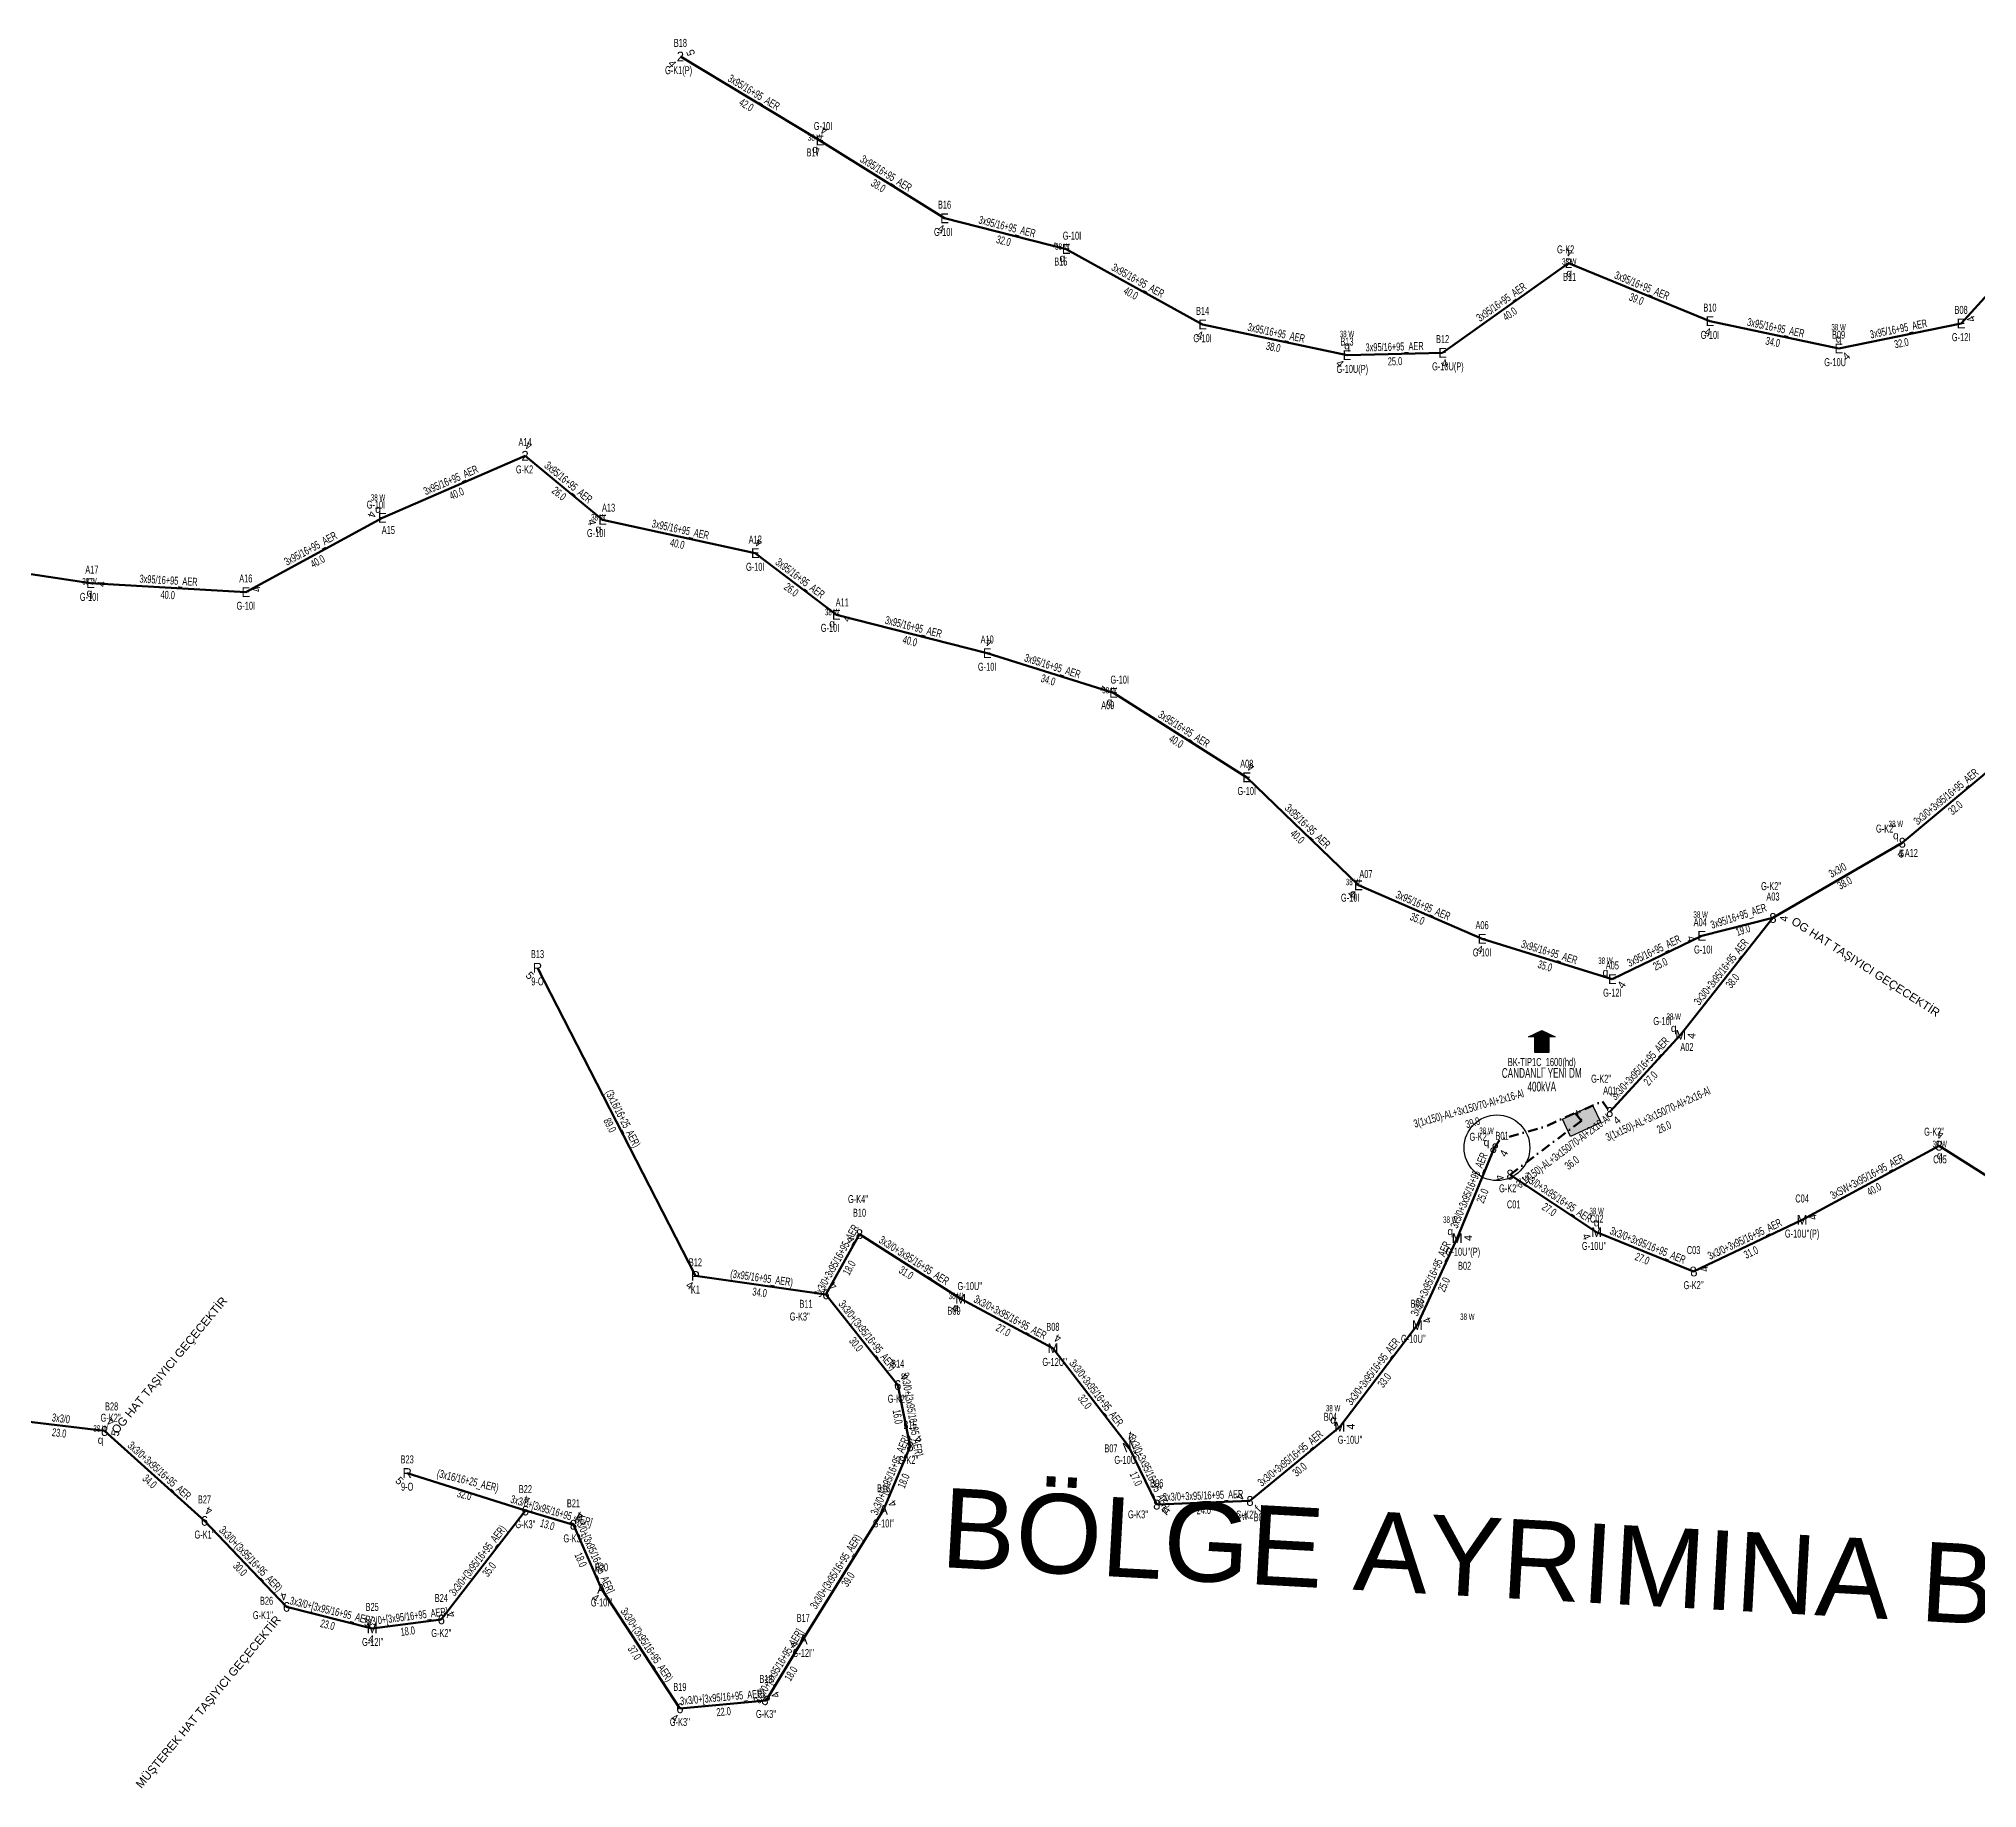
# Model space of a CAD drawing. Header units: millimetres. Extents: x 431745 to 436691, y 4033035 to 4040054.
# Drawn here: x 434290.9 to 434788.3, y 4034983 to 4035431.9 of the extents above; entities that cross this region are included whole.
import ezdxf
from ezdxf.enums import TextEntityAlignment as Align

# ---------------------------------------------------------------- set-up
doc = ezdxf.new("R2010")
doc.units = ezdxf.units.MM
doc.linetypes.add('DASHDOT', pattern=[5, 2.5, -1.25, 0, -1.25])
for name, color, linetype, lineweight in [('DIREK_AG_MEVCUT', 120, 'Continuous', 25), ('DIREK_AG_YENI', 108, 'Continuous', 25), ('DIREK_OG_MEVCUT', 16, 'Continuous', 25), ('DIREK_OG_YENI', 10, 'Continuous', 25), ('HAT_AG_HAVAI_MEVCUT', 126, 'Continuous', 50), ('HAT_AG_HAVAI_YENI', 3, 'Continuous', 50), ('HAT_OG_HAVAI_YENI', 1, 'Continuous', 70), ('HAT_OG_YERALTI_YENI', 1, 'DASHDOT', 70), ('KULLANICI', 1, 'Continuous', 25), ('TRAFO_TADILAT_BYSK', 5, 'Continuous', 30), ('TRAFO_YENI', 5, 'Continuous', 30)]:
    doc.layers.add(name, color=color, linetype=linetype, lineweight=lineweight)
doc.layers.add('LAMBA_GUCU', color=4, linetype='Continuous')
doc.styles.add('Direk', font='B_CAD')
doc.styles.get("Standard").update_dxf_attribs({"font": 'Arial'})

# ---------------------------------------------------------------- blocks, each defined once
blk = doc.blocks.new('YENI_BINA_KARE')
blk.add_hatch(color=5).paths.add_polyline_path([(-2.25, -2.25), (2.25, -2.25), (2.25, 2.25), (-2.25, 2.25)])
at = {"layer": 'TRAFO_TADILAT_BYSK', "linetype": 'Continuous'}
for p, q in [((0, 1.8), (0, 2.7)), ((-2.25, -2.25), (-2.25, 2.25)), ((-2.25, 2.25), (2.25, 2.25)), ((2.25, 2.25), (2.25, -2.25)), ((2.25, -2.25), (-2.25, -2.25))]:
    blk.add_line(p, q, dxfattribs=at)
blk = doc.blocks.new('YENI_BETKOSK')
at = {"layer": 'TRAFO_YENI', "linetype": 'Continuous'}
for p, q in [((-3.4, 2), (0, 3.6)), ((-1.8, 2), (-3.4, 2)), ((-1.8, -2), (-1.8, 2)), ((0, 3.6), (3.4, 2)), ((3.4, 2), (1.8, 2)), ((1.8, 2), (1.8, -2)), ((1.8, -2), (-1.8, -2))]:
    blk.add_line(p, q, dxfattribs=at)
for points in [[(-3.4, 2), (-1.8, 2), (-1.8, 2.752941)], [(-1.8, 2.752941), (0, -2), (0, 3.6)], [(-1.8, -2), (-1.8, 2.752941), (0, -2)], [(0, -2), (0, 3.6), (1.8, -2)], [(0, 3.6), (1.8, -2), (1.8, 2.752941)], [(1.8, 2), (1.8, 2.752941), (3.4, 2)]]:
    blk.add_solid(points, dxfattribs=at)

msp = doc.modelspace()

# ---------------------------------------------------------------- linework, layer by layer
at = {"layer": 'HAT_AG_HAVAI_MEVCUT'}
for p, q in [((434459.406576, 4035114.438681), (434418.9, 4035193.51)), ((434492.902145, 4035109.703385), (434459.406576, 4035114.438681)), ((434385.46, 4035063.87), (434415.797512, 4035054.242362))]:
    msp.add_line(p, q, dxfattribs=at)
at = {"layer": 'HAT_AG_HAVAI_YENI'}
for p, q in [((434491.358, 4035405.744), (434455.555, 4035427.303)), ((434523.323, 4035385.789), (434491.358, 4035405.744)), ((434554.536418, 4035377.916392), (434523.323, 4035385.789)), ((434806.266, 4035383.17), (434784.116, 4035358.805)), ((434589.525208, 4035358.533544), (434554.536418, 4035377.916392)), ((434683.405, 4035374.261), (434651.097, 4035351.307)), ((434719.677, 4035359.381), (434683.405, 4035374.261)), ((434626.573, 4035350.666), (434589.525208, 4035358.533544)), ((434719.677, 4035359.381), (434752.742, 4035352.421)), ((434784.116, 4035358.805), (434752.742, 4035352.421)), ((434651.097, 4035351.307), (434626.573, 4035350.666)), ((434415.703, 4035324.866), (434379.089809, 4035308.967714)), ((434435.592509, 4035308.399241), (434415.703, 4035324.866)), ((434379.089809, 4035308.967714), (434344.064873, 4035289.892974)), ((434474.755641, 4035299.880006), (434435.592509, 4035308.399241)), ((434304.220424, 4035292.200204), (434264.588153, 4035298.075078)), ((434495.562051, 4035284.087398), (434474.755641, 4035299.880006)), ((434344.064873, 4035289.892974), (434304.220424, 4035292.200204)), ((434534.26175, 4035274.228039), (434495.562051, 4035284.087398)), ((434566.677678, 4035264.045767), (434534.26175, 4035274.228039)), ((434600.853719, 4035242.354075), (434566.677678, 4035264.045767)), ((434629.498132, 4035214.655469), (434600.853719, 4035242.354075)), ((434661.221344, 4035200.942631), (434629.498132, 4035214.655469)), ((434735.849, 4035206.281), (434717.577, 4035201.721)), ((434717.577, 4035201.721), (434694.641, 4035190.606)), ((434661.221344, 4035200.942631), (434694.641, 4035190.606))]:
    msp.add_line(p, q, dxfattribs=at)
at = {"layer": 'HAT_OG_HAVAI_YENI'}
for p, q in [((434793.84, 4035246.349), (434769.039, 4035225.591)), ((434769.039, 4035225.591), (434735.849, 4035206.281)), ((434735.849, 4035206.281), (434712.162125, 4035176.282022)), ((434712.162125, 4035176.282022), (434693.968, 4035156.498)), ((434664.343, 4035147.212), (434654.834, 4035124.15)), ((434743.32899, 4035128.808301), (434778.464, 4035147.838)), ((434778.464, 4035147.838), (434812.466, 4035126.286)), ((434690.588, 4035125.651), (434668.416, 4035140.419)), ((434715.481, 4035115.573), (434743.32899, 4035128.808301)), ((434492.902145, 4035109.703385), (434501.5116, 4035125.1558)), ((434527.473452, 4035108.542635), (434501.5116, 4035125.1558)), ((434644.594, 4035101.811), (434654.834, 4035124.15)), ((434690.588, 4035125.651), (434715.481, 4035115.573)), ((434511.316772, 4035086.424448), (434492.902145, 4035109.703385)), ((434527.473452, 4035108.542635), (434551.113486, 4035095.876381)), ((434644.594, 4035101.811), (434624.729, 4035075.756)), ((434570.507, 4035070.744), (434551.113486, 4035095.876381)), ((434514.488, 4035070.702), (434511.316772, 4035086.424448)), ((434307.841, 4035074.653), (434285.000285, 4035077.397989)), ((434333.467769, 4035051.582232), (434307.841, 4035074.653)), ((434624.729, 4035075.756), (434601.686, 4035056.705)), ((434507.671474, 4035054.448457), (434514.488, 4035070.702)), ((434570.507, 4035070.744), (434577.768, 4035055.761)), ((434394.222813, 4035026.310228), (434415.797512, 4035054.242362)), ((434428.121789, 4035050.596118), (434415.797512, 4035054.242362)), ((434487.07985, 4035021.199421), (434507.671474, 4035054.448457)), ((434577.768, 4035055.761), (434601.686, 4035056.705)), ((434333.467769, 4035051.582232), (434354.504563, 4035029.52018)), ((434435.304069, 4035034.157253), (434428.121789, 4035050.596118)), ((434435.304069, 4035034.157253), (434455.426131, 4035003.489709)), ((434354.504563, 4035029.52018), (434376.485, 4035024.02)), ((434376.485, 4035024.02), (434394.222813, 4035026.310228)), ((434477.521, 4035005.544), (434487.07985, 4035021.199421)), ((434455.426131, 4035003.489709), (434477.521, 4035005.544))]:
    msp.add_line(p, q, dxfattribs=at)
at = {"layer": 'HAT_OG_YERALTI_YENI', "flags": 128}
for points in [[(434686.740697, 4035154.226694), (434685.153662, 4035156.089397), (434692.061815, 4035159.285224), (434693.968, 4035156.498)], [(434664.343, 4035147.212), (434665.82625, 4035149.437655), (434677.282807, 4035152.668992), (434683.787446, 4035155.690501), (434685.382132, 4035156.361948), (434686.740697, 4035154.226694)], [(434668.416, 4035140.419), (434686.740697, 4035154.226694)]]:
    msp.add_lwpolyline(points, dxfattribs=at)
at = {"layer": 'KULLANICI'}
msp.add_circle((434665.048069, 4035147.323806), 8.428432, dxfattribs=at)

# ---------------------------------------------------------------- block references
at = {"layer": 'TRAFO_YENI'}
msp.add_blockref('YENI_BETKOSK', (434676.537779, 4035173.768373), dxfattribs=at)
at = {"layer": 'TRAFO_YENI', "xscale": 1.895416999999999, "yscale": 1.094883999999999, "rotation": 25.305569}
msp.add_blockref('YENI_BINA_KARE', (434686.740697, 4035154.226694), dxfattribs=at)

# ---------------------------------------------------------------- texts
at = {"layer": 'DIREK_AG_MEVCUT', "linetype": 'ByBlock', "width": 0.53}
for s, p in [('B13', (434418.9, 4035197.01)), ('9-O', (434418.9, 4035190.01)), ('B23', (434385.46, 4035067.37)), ('9-O', (434385.46, 4035060.37))]:
    msp.add_text(s, height=2.05, dxfattribs=at).set_placement(p, align=Align.MIDDLE_CENTER)
at = {"layer": 'DIREK_AG_MEVCUT', "color": 32, "style": 'Direk'}
for s, rotation, p in [('5', 315.000001, (434416.920101, 4035191.530101)), ('4', 328.562556, (434457.946188, 4035112.049692)), ('5', 315.000001, (434383.480101, 4035061.890101))]:
    msp.add_text(s, height=2, rotation=rotation, dxfattribs=at).set_placement(p, align=Align.MIDDLE_CENTER)
at = {"layer": 'DIREK_AG_MEVCUT', "linetype": 'ByBlock', "style": 'Direk'}
for p in [(434418.9, 4035193.51), (434385.46, 4035063.87)]:
    msp.add_text('R', height=2.5, dxfattribs=at).set_placement(p, align=Align.MIDDLE_CENTER)
at = {"layer": 'DIREK_AG_MEVCUT', "width": 0.53}
for s, p in [('B12', (434459.406576, 4035117.938681)), ('K1', (434459.406576, 4035110.938681))]:
    msp.add_text(s, height=2.05, dxfattribs=at).set_placement(p, align=Align.MIDDLE_CENTER)
at = {"layer": 'DIREK_AG_MEVCUT', "style": 'Direk'}
msp.add_text('P', height=2.5, dxfattribs=at).set_placement((434459.406576, 4035114.438681), align=Align.MIDDLE_CENTER)
at = {"layer": 'DIREK_AG_YENI', "width": 0.53}
for s, p in [('B18', (434455.555, 4035430.803)), ('G-K1(P)', (434455.091029, 4035423.803)), ('G-10I', (434492.151664, 4035409.473586)), ('B17', (434489.614527, 4035402.709152)), ('B16', (434523.323, 4035389.289)), ('G-10I', (434522.98579, 4035382.289)), ('G-10I', (434556.008896, 4035381.332619)), ('B15', (434553.151042, 4035374.702246)), ('G-K2', (434682.665046, 4035377.819913)), ('B11', (434683.675602, 4035370.771476)), ('B14', (434589.525208, 4035362.033544)), ('B10', (434719.677, 4035362.881)), ('B08', (434784.116, 4035362.305)), ('G-10I', (434589.525208, 4035355.033544)), ('B12', (434651.097, 4035354.807)), ('G-10I', (434719.677, 4035355.881)), ('B09', (434752.674111, 4035355.920342)), ('G-12I', (434784.116, 4035355.305)), ('B13', (434626.562161, 4035354.165983)), ('G-10U(P)', (434627.93277, 4035347.164295)), ('G-10U(P)', (434652.445925, 4035347.807)), ('G-10U', (434751.798779, 4035348.890466)), ('A14', (434415.703, 4035328.366)), ('G-K2', (434415.576239, 4035321.366)), ('G-10I', (434377.447302, 4035312.332081)), ('A13', (434437.123898, 4035311.546438)), ('A15', (434380.625313, 4035305.822523)), ('G-10I', (434433.95469, 4035305.033317)), ('A12', (434474.755641, 4035303.380006)), ('A17', (434304.578554, 4035295.681833)), ('G-10I', (434474.755641, 4035296.380006)), ('A16', (434344.064873, 4035293.392974)), ('G-10I', (434303.856474, 4035288.661987)), ('G-10I', (434344.064873, 4035286.392974)), ('A11', (434497.0824, 4035287.239943)), ('G-10I', (434493.9368, 4035280.717334)), ('A10', (434534.26175, 4035277.728039)), ('G-10I', (434534.26175, 4035270.728039)), ('G-10I', (434568.255115, 4035267.431101)), ('A09', (434565.199414, 4035260.87327)), ('A08', (434600.853719, 4035245.854075)), ('G-10I', (434600.853719, 4035238.854075)), ('A07', (434631.433784, 4035217.571502)), ('G-10I', (434627.392441, 4035211.483274)), ('A04', (434717.182446, 4035205.19869)), ('A06', (434661.221344, 4035204.442631)), ('G-10I', (434661.221344, 4035197.442631)), ('G-10I', (434717.978619, 4035198.181038)), ('A05', (434694.641, 4035194.106)), ('G-12I', (434694.641, 4035187.106))]:
    msp.add_text(s, height=2.05, dxfattribs=at).set_placement(p, align=Align.MIDDLE_CENTER)
at = {"layer": 'DIREK_AG_YENI', "color": 32, "style": 'Direk'}
for s, rotation, p in [('4', 311.224358, (434453.449023, 4035425.457774)), ('5', 110.61218, (434458.175757, 4035428.288714)), ('4', 518.005488, (434492.40665, 4035408.340215)), ('4', 341.260609, (434522.42346, 4035383.137429)), ('4', 251.263472, (434551.884802, 4035378.815799)), ('4', 534.720133, (434683.662658, 4035377.04912)), ('4', 473.863157, (434786.67664, 4035359.93775)), ('4', 345.507365, (434588.824492, 4035355.822641)), ('4', 348.847453, (434719.135419, 4035356.633876)), ('4', 403.271848, (434754.66129, 4035350.382293)), ('4', 319.616339, (434624.758872, 4035348.533175)), ('4', 371.287131, (434651.645032, 4035348.561156)), ('4', 520.189123, (434416.651966, 4035327.500286)), ('4', 252.297433, (434376.422395, 4035309.819126)), ('4', 282.215617, (434432.855906, 4035307.806786)), ('4', 521.400277, (434475.648715, 4035302.533762)), ('4', 445.406499, (434307.011431, 4035291.975963)), ('4', 464.286458, (434346.778281, 4035290.58393)), ('4', 429.980426, (434498.192863, 4035283.128843)), ('4', 531.280904, (434534.686203, 4035276.995681)), ('4', 248.789033, (434564.067365, 4035265.058816)), ('4', 517.980856, (434601.903485, 4035244.949839)), ('4', 321.192829, (434627.743368, 4035212.473542)), ('4', 286.16398, (434714.887687, 4035200.941515)), ('4', 348.311429, (434660.654087, 4035198.200694)), ('4', 417.927631, (434697.013659, 4035189.119228))]:
    msp.add_text(s, height=2, rotation=rotation, dxfattribs=at).set_placement(p, align=Align.MIDDLE_CENTER)
at = {"layer": 'DIREK_AG_YENI', "style": 'Direk'}
for s, p in [('2', (434455.555, 4035427.303)), ('E', (434491.358, 4035405.744)), ('E', (434523.323, 4035385.789)), ('E', (434554.536418, 4035377.916392)), ('2', (434683.405, 4035374.261)), ('E', (434719.677, 4035359.381)), ('E', (434589.525208, 4035358.533544)), ('E', (434784.116, 4035358.805)), ('E', (434626.573, 4035350.666)), ('E', (434651.097, 4035351.307)), ('E', (434752.742, 4035352.421)), ('2', (434415.703, 4035324.866)), ('E', (434379.089809, 4035308.967714)), ('E', (434435.592509, 4035308.399241)), ('E', (434474.755641, 4035299.880006)), ('E', (434304.220424, 4035292.200204)), ('E', (434344.064873, 4035289.892974)), ('E', (434495.562051, 4035284.087398)), ('E', (434534.26175, 4035274.228039)), ('E', (434566.677678, 4035264.045767)), ('E', (434600.853719, 4035242.354075)), ('E', (434629.498132, 4035214.655469)), ('E', (434661.221344, 4035200.942631)), ('E', (434717.577, 4035201.721)), ('E', (434694.641, 4035190.606))]:
    msp.add_text(s, height=2.5, dxfattribs=at).set_placement(p, align=Align.MIDDLE_CENTER)
at = {"layer": 'DIREK_AG_YENI', "color": 4, "style": 'Direk'}
for p in [(434490.112662, 4035403.576251), (434553.546863, 4035375.620573), (434683.598287, 4035371.768483), (434752.693508, 4035354.92053), (434626.565258, 4035353.165988), (434377.99302, 4035311.214279), (434434.49866, 4035306.151243), (434303.964618, 4035289.713325), (434494.476087, 4035281.83558), (434565.621775, 4035261.779698), (434628.115523, 4035212.572588), (434692.873233, 4035192.373767)]:
    msp.add_text('q', height=2, dxfattribs=at).set_placement(p, align=Align.MIDDLE_CENTER)
at = {"layer": 'DIREK_OG_MEVCUT', "color": 32, "style": 'Direk'}
for rotation, p in [(499.610363, (434494.716495, 4035111.836021)), (500.701799, (434513.09017, 4035088.591256)), (531.759346, (434416.19884, 4035057.013452)), (516.818638, (434334.569969, 4035054.15617)), (483.623727, (434510.003011, 4035055.998919)), (554.794297, (434353.789584, 4035032.227356)), (326.800465, (434433.770911, 4035031.814301)), (476.158804, (434396.736025, 4035027.544638)), (299.296348, (434484.637969, 4035019.829305)), (331.635151, (434454.095895, 4035001.025877))]:
    msp.add_text('4', height=2, rotation=rotation, dxfattribs=at).set_placement(p, align=Align.MIDDLE_CENTER)
at = {"layer": 'DIREK_OG_MEVCUT', "width": 0.53}
for s, p in [('B11', (434487.770128, 4035107.286977)), ("G-K3''", (434486.186847, 4035104.019548)), ('B14', (434511.316772, 4035091.924448)), ("G-K2''", (434511.316772, 4035082.924448)), ('B27', (434333.467769, 4035057.082232)), ('B22', (434415.797512, 4035059.742362)), ('B16', (434507.671474, 4035059.948457)), ("G-10I''", (434507.671474, 4035050.948457)), ("G-K1''", (434333.467769, 4035048.082232)), ("G-K3''", (434415.797512, 4035050.742362)), ('B20', (434435.304069, 4035039.657253)), ('B26', (434349.384917, 4035031.105821)), ('B24', (434394.222813, 4035031.810228)), ("G-K1''", (434348.448808, 4035027.400536)), ("G-10I''", (434435.304069, 4035030.657253)), ('B17', (434487.07985, 4035026.699421)), ("G-K2''", (434394.222813, 4035022.810228)), ("G-12I''", (434487.07985, 4035017.699421)), ('B19', (434455.426131, 4035008.989709)), ("G-K3''", (434455.426131, 4034999.989709))]:
    msp.add_text(s, height=2.05, dxfattribs=at).set_placement(p, align=Align.MIDDLE_CENTER)
at = {"layer": 'DIREK_OG_MEVCUT', "style": 'Direk'}
for s, p in [('6', (434492.902145, 4035109.703385)), ('6', (434511.316772, 4035086.424448)), ('6', (434333.467769, 4035051.582232)), ('6', (434415.797512, 4035054.242362)), ('A', (434507.671474, 4035054.448457)), ('A', (434435.304069, 4035034.157253)), ('6', (434354.504563, 4035029.52018)), ('6', (434394.222813, 4035026.310228)), ('A', (434487.07985, 4035021.199421)), ('6', (434455.426131, 4035003.489709))]:
    msp.add_text(s, height=2.5, dxfattribs=at).set_placement(p, align=Align.MIDDLE_CENTER)
at = {"layer": 'DIREK_OG_YENI', "width": 0.53}
for s, p in [("G-K2''", (434764.858969, 4035229.210076)), ('A12', (434771.344436, 4035222.957567)), ("G-K2''", (434735.371616, 4035214.447234)), ('A03', (434735.849, 4035211.781)), ("G-10I''", (434707.886356, 4035179.833483)), ('A02', (434713.767055, 4035173.171684)), ("G-K2''", (434691.761885, 4035165.038846)), ('A01', (434693.968, 4035161.998)), ('B01', (434666.350204, 4035150.392621)), ("G-K2''", (434777.202916, 4035151.440357)), ("G-K2''", (434660.579232, 4035150.1398)), ('C05', (434778.705705, 4035144.346356)), ("G-K2''", (434668.156203, 4035136.919)), ("G-K4''", (434501.129429, 4035134.158266)), ('B10', (434501.5116, 4035130.6558)), ('C01', (434669.350377, 4035132.795051)), ('C04', (434743.32899, 4035134.308301)), ('C02', (434690.626728, 4035129.150786)), ("G-10U''(P)", (434656.309686, 4035120.65)), ("G-10U''", (434690.001331, 4035122.133433)), ('C03', (434715.481, 4035121.073)), ("G-10U''(P)", (434743.32899, 4035125.308301)), ('B02', (434656.743426, 4035117.047786)), ("G-10U''", (434529.801047, 4035111.841422)), ("G-K2''", (434715.481, 4035112.073)), ('B03', (434644.594, 4035107.311)), ('B09', (434525.751887, 4035105.495306)), ('B08', (434551.113486, 4035101.376381)), ("G-10U''", (434643.582285, 4035098.311)), ("G-12U''", (434551.577457, 4035092.376381)), ('B28', (434309.635395, 4035080.959507)), ("G-K2''", (434309.388605, 4035078.060839)), ('B15', (434514.488, 4035076.202)), ('B04', (434622.316795, 4035078.291994)), ("G-10U''", (434627.356793, 4035072.417502)), ("G-K2''", (434514.024029, 4035067.202)), ('B07', (434566.016669, 4035070.199307)), ("G-10U''", (434570.043029, 4035067.244)), ('B06', (434577.768, 4035061.261)), ('B21', (434428.121789, 4035056.096118)), ("G-K3''", (434572.958118, 4035053.261714)), ("G-K2''", (434600.674285, 4035053.205)), ('B05', (434604.290723, 4035052.500305)), ("G-K3''", (434428.121789, 4035047.096118)), ('B25', (434376.485, 4035029.52)), ("G-12I''", (434376.611761, 4035020.52)), ('B18', (434477.521, 4035011.044)), ("G-K3''", (434477.521, 4035002.044))]:
    msp.add_text(s, height=2.05, dxfattribs=at).set_placement(p, align=Align.MIDDLE_CENTER)
at = {"layer": 'DIREK_OG_YENI', "color": 4, "style": 'Direk'}
for p in [(434767.39226, 4035227.472023), (434710.394358, 4035178.049789), (434662.369727, 4035148.74699), (434778.636646, 4035145.343968), (434690.615663, 4035128.150847), (434653.066233, 4035125.917767), (434526.243762, 4035106.365972), (434623.005996, 4035077.567424), (434306.807275, 4035072.376729)]:
    msp.add_text('q', height=2, dxfattribs=at).set_placement(p, align=Align.MIDDLE_CENTER)
at = {"layer": 'DIREK_OG_YENI', "style": 'Direk'}
for s, p in [('8', (434769.039, 4035225.591)), ('8', (434735.849, 4035206.281)), ('M', (434712.162125, 4035176.282022)), ('8', (434693.968, 4035156.498)), ('8', (434778.464, 4035147.838)), ('8', (434668.416, 4035140.419)), ('M', (434690.588, 4035125.651)), ('M', (434743.32899, 4035128.808301)), ('8', (434501.5116, 4035125.1558)), ('M', (434654.834, 4035124.15)), ('M', (434527.473452, 4035108.542635)), ('M', (434644.594, 4035101.811)), ('M', (434551.113486, 4035095.876381)), ('M', (434624.729, 4035075.756)), ('8', (434307.841, 4035074.653)), ('8', (434514.488, 4035070.702)), ('8', (434577.768, 4035055.761)), ('8', (434601.686, 4035056.705)), ('8', (434428.121789, 4035050.596118)), ('M', (434376.485, 4035024.02))]:
    msp.add_text(s, height=2.5, dxfattribs=at).set_placement(p, align=Align.MIDDLE_CENTER)
at = {"layer": 'DIREK_OG_YENI', "color": 32, "style": 'Direk'}
for s, rotation, p in [('4', 350.695703, (434768.586302, 4035222.827838)), ('5', -4.435387, (434768.822463, 4035222.799386)), ('4', 445.948337, (434738.642002, 4035206.083163)), ('4', 444.499707, (434714.949233, 4035176.01364)), ('4', 400.882732, (434695.800636, 4035154.381058)), ('4', 533.462675, (434778.782781, 4035150.619794)), ('4', 421.955856, (434666.81424, 4035145.895575)), ('4', 286.376475, (434665.729597, 4035139.629547)), ('4', 464.220353, (434746.043193, 4035129.496126)), ('4', 301.653044, (434499.128124, 4035123.686432)), ('4', 450.226997, (434657.633978, 4035124.161093)), ('4', 293.432503, (434688.018918, 4035124.537528)), ('4', 462.71016, (434718.212388, 4035116.189054)), ('4', 328.960303, (434526.029683, 4035106.143567)), ('4', 474.625578, (434647.139341, 4035102.977723)), ('4', 513.827868, (434552.34848, 4035098.389306)), ('4', 506.790137, (434309.37458, 4035076.995676)), ('5', 78.632203, (434310.58607, 4035074.101102)), ('4', 491.224358, (434516.593977, 4035072.547226)), ('4', 526.755651, (434571.148492, 4035073.469525)), ('4', 450.442052, (434627.528917, 4035075.777603)), ('f', 405.000001, (434572.486899, 4035068.764101)), ('4', 245.921363, (434599.129638, 4035057.847372)), ('4', 506.800465, (434429.654947, 4035052.93907)), ('f', 45.000001, (434579.747899, 4035053.781101)), ('4', 419.858625, (434580.189409, 4035054.355021)), ('f', 405.000001, (434603.665899, 4035054.725101)), ('4', 354.012761, (434376.192941, 4035021.235274)), ('4', 479.296348, (434479.962881, 4035006.914115))]:
    msp.add_text(s, height=2, rotation=rotation, dxfattribs=at).set_placement(p, align=Align.MIDDLE_CENTER)
at = {"layer": 'DIREK_OG_YENI', "style": 'Direk'}
for s, rotation, p in [('8', 334.633384, (434664.343, 4035147.212)), ('8', 9.706378, (434715.481, 4035115.573)), ('M', 21.743566, (434570.507, 4035070.744)), ('8', 330.748145, (434477.521, 4035005.544))]:
    msp.add_text(s, height=2.5, rotation=rotation, dxfattribs=at).set_placement(p, align=Align.MIDDLE_CENTER)
at = {"layer": 'HAT_AG_HAVAI_MEVCUT', "lineweight": 30, "width": 0.53}
for s, rotation, p in [('(3x16/16+25_AER)', 297.12511, (434439.909799, 4035154.361885)), ('(3x95/16+95_AER)', 351.953373, (434476.273343, 4035112.912664)), ('(3x16/16+25_AER)', 346.095999, (434400.794439, 4035060.949631))]:
    msp.add_text(s, height=2.05, rotation=rotation, dxfattribs=at).set_placement(p, align=Align.CENTER)
for s, rotation, p in [('89.0', 297.12511, (434438.396777, 4035153.586796)), ('34.0', 351.953373, (434476.035379, 4035111.229402)), ('32.0', 346.095999, (434400.385936, 4035059.299441))]:
    msp.add_text(s, height=2.05, rotation=rotation, dxfattribs=at).set_placement(p, align=Align.TOP_CENTER)
at = {"layer": 'HAT_AG_HAVAI_YENI', "lineweight": 30, "width": 0.53}
for rotation, p in [(328.944892, (434473.894771, 4035417.251544, 217227.7775)), (328.024434, (434507.790624, 4035396.487533, 217245.679)), (345.843893, (434539.137838, 4035382.676903, 217261.661749)), (331.014728, (434572.44271, 4035368.968501)), (337.694487, (434701.863855, 4035367.607534, 217341.702569)), (395.392991, (434666.758836, 4035363.476942, 217325.54864)), (348.010546, (434608.225637, 4035355.431198, 217294.762604)), (348.112748, (434736.384938, 4035356.732608, 217376.371178)), (371.502145, (434768.259541, 4035356.445765, 217376.371178)), (361.497472, (434638.812889, 4035351.836201, 217313.286462)), (383.470991, (434397.057994, 4035317.69636)), (320.378452, (434426.189943, 4035317.287183)), (347.727529, (434455.354752, 4035304.970199)), (388.572914, (434361.170806, 4035300.176822)), (322.800552, (434485.672749, 4035292.660758)), (356.685936, (434324.191787, 4035291.895167)), (345.707049, (434515.121748, 4035279.981408)), (342.561806, (434550.724439, 4035269.947838, 217267.130875)), (327.596514, (434584.221195, 4035253.917572, 217283.338839)), (315.961709, (434615.766794, 4035229.115816)), (336.622856, (434645.697002, 4035208.579276, 217314.749066)), (378.012443, (434727.32616, 4035205.784841, 217358.7885)), (25.855977, (434705.738236, 4035196.928198, 217358.7885)), (342.813269, (434678.182336, 4035196.58636, 217347.3205))]:
    msp.add_text('3x95/16+95_AER', height=2.05, rotation=rotation, dxfattribs=at).set_placement(p, align=Align.CENTER)
for s, rotation, p in [('42.0', 328.944892, (434473.017806, 4035415.795203, 217227.7775)), ('38.0', 328.024434, (434506.890376, 4035395.045467, 217245.679)), ('32.0', 345.843893, (434538.722078, 4035381.028526, 217261.661749)), ('40.0', 331.014728, (434571.618916, 4035367.481435)), ('39.0', 337.694487, (434701.218628, 4035366.03474, 217341.702569)), ('40.0', 395.392991, (434667.743444, 4035362.091104, 217325.54864)), ('34.0', 348.112748, (434736.034761, 4035355.069065, 217376.371178)), ('38.0', 348.010546, (434607.872493, 4035353.768282, 217294.762604)), ('32.0', 371.502145, (434768.598529, 4035354.779906, 217376.371178)), ('25.0', 361.497472, (434638.857315, 4035350.136781, 217313.286462)), ('40.0', 383.470991, (434397.735078, 4035316.137014)), ('26.0', 320.378452, (434425.10583, 4035315.977718)), ('40.0', 347.727529, (434454.993399, 4035303.309048)), ('40.0', 388.572914, (434361.983876, 4035298.683866)), ('26.0', 322.800552, (434484.644943, 4035291.306647)), ('40.0', 356.685936, (434324.093511, 4035290.19801)), ('40.0', 345.707049, (434514.702053, 4035278.334029)), ('34.0', 342.561806, (434550.214989, 4035268.325968, 217267.130875)), ('40.0', 327.596514, (434583.310202, 4035252.48227, 217283.338839)), ('40.0', 315.961709, (434614.585057, 4035227.893728)), ('35.0', 336.622856, (434645.022473, 4035207.018824, 217314.749066)), ('19.0', 378.012443, (434727.85184, 4035204.168159, 217358.7885)), ('35.0', 342.813269, (434677.680008, 4035194.962271, 217347.3205)), ('25.0', 25.855977, (434706.479624, 4035195.39838, 217358.7885))]:
    msp.add_text(s, height=2.05, rotation=rotation, dxfattribs=at).set_placement(p, align=Align.TOP_CENTER)
at = {"layer": 'HAT_OG_HAVAI_YENI', "lineweight": 30, "width": 0.53}
for s, rotation, p in [('3x3/0+3x95/16+95_AER', 399.928343, (434780.894139, 4035236.621508, 217384.519559)), ('3x3/0', 388.905582, (434752.909197, 4035217.65549, 217368.8005)), ('3x3/0+3x95/16+95_AER', 411.705497, (434723.338492, 4035191.808173, 217356.081063)), ('3x3/0+3x95/16+95_AER', 407.3972, (434702.439408, 4035166.965386, 217346.984)), ('3x3/0+3x95/16+95_AER', 427.592505, (434658.802678, 4035136.005013, 217327.417)), ('3xSW+3x95/16+95_AER', 28.44025, (434760.491593, 4035139.070336)), ('3x3/0+3x95/16+95_AER', 326.333417, (434679.973075, 4035133.742628)), ('3x3/0+3x95/16+95_AER', 25.41976, (434729.040179, 4035122.958547, 217371.664495)), ('3x3/0+3x95/16+95_AER', 60.875232, (434496.464345, 4035117.843299, 217250.7558)), ('3x3/0+3x95/16+95_AER', 327.384547, (434514.950674, 4035117.565179, 217250.7558)), ('3x3/0+3x95/16+95_AER', 337.960223, (434703.35333, 4035121.399705, 217357.7405)), ('3x3/0+3x95/16+95_AER', 65.374312, (434648.941537, 4035113.334868, 217327.417)), ('3x3/0+3x95/16+95_AER', 331.817738, (434539.694905, 4035102.958741, 217275.556743)), ('3x3/0+(3x95/16+95_AER)', 308.345491, (434502.7761, 4035098.591258, 217246.451073)), ('3x3/0+3x95/16+95_AER', 412.675987, (434633.985635, 4035089.299292, 217312.364343)), ('3x3/0+[3x95/16+95_AER]', 279.601964, (434513.985593, 4035078.765539)), ('3x3/0+3x95/16+95_AER', 307.655084, (434561.483128, 4035083.829248, 217275.556743)), ('3x3/0', 353.14676, (434296.522072, 4035076.869356, 217142.500143)), ('3x3/0+3x95/16+95_AER', 399.582536, (434612.665889, 4035066.885601, 217300.843)), ('3x3/0+3x95/16+95_AER', 318.0047, (434321.223095, 4035063.749271, 217153.920501)), ('3x3/0+[3x95/16+95_AER]', 67.248166, (434510.295716, 4035062.903859)), ('3x3/0+3x95/16+95_AER', 295.855048, (434574.902375, 4035063.623093, 217288.883959)), ('3x3/0+[3x95/16+95_AER]', 343.518689, (434422.200798, 4035053.234316, 217207.898756)), ('3x3/0+3x95/16+95_AER', 2.260605, (434589.693431, 4035057.08225)), ('3x3/0+(3x95/16+95_AER)', 313.637274, (434344.601331, 4035041.137783)), ('3x3/0+(3x95/16+95_AER)', 52.317606, (434404.337463, 4035040.795886, 217207.898756)), ('3x3/0+[3x95/16+95_AER]', 293.600927, (434432.491831, 4035042.716995, 217214.060894)), ('3x3/0+(3x95/16+95_AER)', 57.603112, (434496.247977, 4035038.032214)), ('3x3/0+[3x95/16+95_AER]', 345.950573, (434365.701293, 4035027.59447, 217188.242666)), ('3x3/0+[3x95/16+95_AER]', 7.358441, (434385.245208, 4035026.00792, 217197.111407)), ('3x3/0+(3x95/16+95_AER)', 303.2703, (434446.075778, 4035019.289782)), ('3x3/0+[3x95/16+95_AER]', 58.591179, (434481.574761, 4035013.814795)), ('3x3/0+[3x95/16+95_AER]', 5.31255, (434466.394651, 4035005.363318))]:
    msp.add_text(s, height=2.05, rotation=rotation, dxfattribs=at).set_placement(p, align=Align.CENTER)
for s, rotation, p in [('32.0', 399.928343, (434781.985249, 4035235.317867, 217384.519559)), ('38.0', 388.905582, (434753.730922, 4035216.16728, 217368.8005)), ('38.0', 411.705497, (434724.672713, 4035190.754676, 217356.081063)), ('27.0', 407.3972, (434703.690717, 4035165.814636, 217346.984)), ('25.0', 427.592505, (434660.374322, 4035135.356987, 217327.417)), ('40.0', 28.44025, (434761.301205, 4035137.575502)), ('27.0', 326.333417, (434679.030664, 4035132.327756)), ('31.0', 25.41976, (434729.769899, 4035121.423128, 217371.664495)), ('18.0', 60.875232, (434497.9494, 4035117.015887, 217250.7558)), ('31.0', 327.384547, (434514.034378, 4035116.133257, 217250.7558)), ('27.0', 337.960223, (434702.715405, 4035119.823935, 217357.7405)), ('25.0', 65.374312, (434650.486921, 4035112.626498, 217327.417)), ('27.0', 331.817738, (434538.892033, 4035101.460276, 217275.556743)), ('30.0', 308.345491, (434501.442817, 4035097.536575, 217246.451073)), ('33.0', 412.675987, (434635.337508, 4035088.268545, 217312.364343)), ('32.0', 307.655084, (434560.137233, 4035082.790707, 217275.556743)), ('16.0', 279.601964, (434512.30941, 4035078.481974)), ('23.0', 353.14676, (434296.319217, 4035075.181502, 217142.500143)), ('34.0', 318.0047, (434320.085677, 4035062.485831, 217153.920501)), ('18.0', 67.248166, (434511.863437, 4035062.2464)), ('17.0', 295.855048, (434573.372544, 4035062.88173, 217288.883959)), ('30.0', 399.582536, (434613.749111, 4035065.575399, 217300.843)), ('24.0', 2.260605, (434589.760488, 4035055.383573)), ('13.0', 343.518689, (434421.718503, 4035051.604165, 217207.898756)), ('18.0', 293.600927, (434430.934026, 4035042.036376, 217214.060894)), ('30.0', 313.637274, (434343.371001, 4035039.964629)), ('35.0', 52.317606, (434405.682862, 4035039.756704, 217207.898756)), ('39.0', 57.603112, (434497.683384, 4035037.121386)), ('23.0', 345.950573, (434365.288603, 4035025.945323, 217188.242666)), ('18.0', 7.358441, (434385.462938, 4035024.321921, 217197.111407)), ('37.0', 303.2703, (434444.654422, 4035018.35718)), ('18.0', 58.591179, (434483.025661, 4035012.928855)), ('22.0', 5.31255, (434466.552052, 4035003.670621))]:
    msp.add_text(s, height=2.05, rotation=rotation, dxfattribs=at).set_placement(p, align=Align.TOP_CENTER)
at = {"layer": 'HAT_OG_YERALTI_YENI', "lineweight": 30, "width": 0.53}
for rotation, p in [(15.751174, (434658.061458, 4035156.410384)), (24.826055, (434706.759014, 4035155.093638)), (36.998094, (434682.610412, 4035145.648296))]:
    msp.add_text('3(1x150)-AL+3x150/70-Al+2x16-Al', height=2.05, rotation=rotation, dxfattribs=at).set_placement(p, align=Align.CENTER)
for s, rotation, p in [('39.0', 15.751174, (434658.52294, 4035154.77422)), ('26.0', 24.826055, (434707.472784, 4035153.550741)), ('36.0', 36.998094, (434683.633452, 4035144.290581))]:
    msp.add_text(s, height=2.05, rotation=rotation, dxfattribs=at).set_placement(p, align=Align.TOP_CENTER)
at = {"layer": 'KULLANICI', "color": 3}
for s, rotation, p in [('OG HAT TAŞIYICI GEÇECEKTİR', 327.25773, (434759.653912, 4035193.734352)), ('OG HAT TAŞIYICI GEÇECEKTİR', 50.323811, (434324.431489, 4035091.521375)), ('MÜŞTEREK HAT TAŞIYICI GEÇECEKTİR', 50.323811, (434334.426666, 4035005.169986))]:
    msp.add_text(s, height=2.1168, rotation=rotation, dxfattribs=at).set_placement(p, align=Align.MIDDLE_CENTER)
at = {"layer": 'KULLANICI'}
msp.add_text('BÖLGE AYRIMINA BAK', height=20.3803, rotation=356.8493, dxfattribs=at).set_placement((434676.6626, 4035041.4652), align=Align.MIDDLE_CENTER)
at = {"layer": 'LAMBA_GUCU', "width": 0.55}
for p in [(434490.112004, 4035406.518357), (434553.546206, 4035378.562679), (434683.597629, 4035374.710588), (434626.5646, 4035356.108093), (434752.69285, 4035357.862635), (434377.992362, 4035314.156385), (434434.498002, 4035309.093349), (434303.96396, 4035292.655431), (434494.475429, 4035284.777686), (434565.621117, 4035264.721803), (434767.391602, 4035230.414129), (434628.114865, 4035215.514693), (434717.294518, 4035207.147169), (434692.872575, 4035195.315872), (434710.3937, 4035180.991895), (434662.36907, 4035151.689096), (434778.635988, 4035148.286074), (434690.615005, 4035131.092952), (434653.065575, 4035128.859872), (434526.243104, 4035109.308077), (434657.448389, 4035103.968336), (434623.005338, 4035080.50953), (434306.806617, 4035075.318834), (434599.242689, 4035052.68287)]:
    msp.add_text('38 W', height=1.65, dxfattribs=at).set_placement(p, align=Align.MIDDLE_CENTER)
at = {"layer": 'TRAFO_YENI', "width": 0.6}
for s, height, p in [('CANDANLI  YENİ DM', 2.5, (434676.537779, 4035165.268373)), ('BK-TIP1C_1600(hd)', 2.1, (434676.537779, 4035168.268373)), ('400kVA', 2.5, (434676.537779, 4035161.768373))]:
    msp.add_text(s, height=height, dxfattribs=at).set_placement(p, align=Align.CENTER)

doc.saveas('drawing.dxf')
